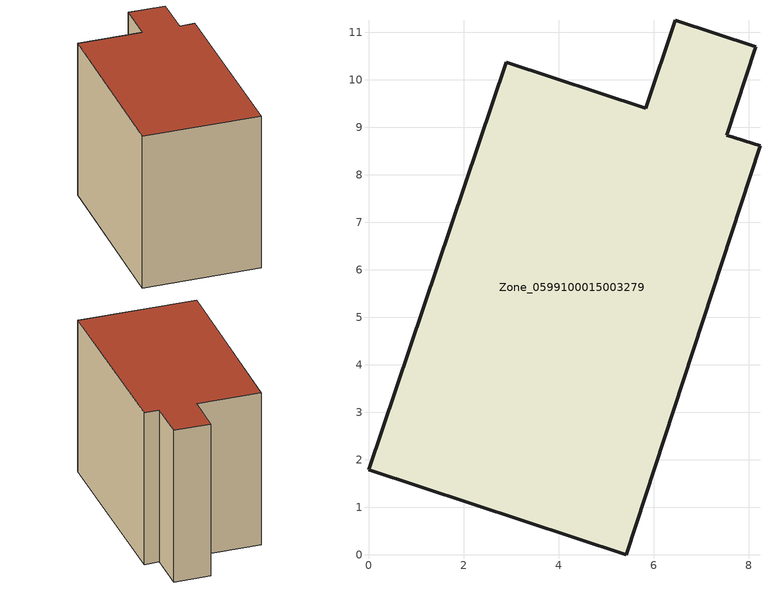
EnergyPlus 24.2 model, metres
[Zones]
Zone_0599100015003279
 floor ground (C_G): 5.43,0 0,1.8 2.9,10.38 5.84,9.4 6.46,11.26 8.15,10.7 7.54,8.84 8.24,8.61 z0.86
 wall outside (C_F): 7.54,8.84 8.15,10.7 6.46,11.26 5.84,9.4 2.9,10.38 0,1.8 5.43,0 8.24,8.61 7.54,8.84 z0.86:8.78
 roof outside (C_R): 5.43,0 8.24,8.61 7.54,8.84 8.15,10.7 6.46,11.26 5.84,9.4 2.9,10.38 0,1.8 z8.78
[BUILDING]
Pand.0599100015003279: North Axis=0; Terrain=City; Loads Convergence Tolerance Value=0.04; Temperature Convergence Tolerance Value=0.4; Solar Distribution=FullExterior; Maximum Number of Warmup Days=25; Minimum Number of Warmup Days=1
[Site:Location]
Rotterdam.The.Hague.AP_ZH_NLD Design_Conditions: Latitude=51.96; Longitude=4.45; Time Zone=1; Elevation=-4.5
[SITE:GROUNDTEMPERATURE:BUILDINGSURFACE]
18, 18, 18, 18, 18, 18, 18, 18, 18, 18, 18, 18
[MATERIAL] Thermal Absorptance=0.9; Solar Absorptance=0.7; Visible Absorptance=0.7
Name | Roughness | Thickness | Conductivity | Density | Specific Heat
G.TI.1965-1974 | MediumSmooth | 0.15 | 0.882353 | 540 | 1210
F.TI.1965-1974 | Rough | 0.3 | 0.697674 | 1920 | 840
R.TI.1965-1974 | MediumRough | 0.2 | 0.232558 | 1500 | 1000
[CONSTRUCTION]
C_G: G.TI.1965-1974
C_F: F.TI.1965-1974
C_R: R.TI.1965-1974
[ZONE]
Zone_0599100015003279: Type=1; Multiplier=1; Ceiling Height=Autocalculate; Volume=Autocalculate; Floor Area=autocalculate; Part of Total Floor Area=Yes
[ZONEINFILTRATION:DESIGNFLOWRATE]
Infil_Zone_0599100015003279: Zone or ZoneList or Space or SpaceList=Zone_0599100015003279; Schedule=AlwaysOn; Design Flow Rate Calculation Method=Flow/Area; Flow Rate per Floor Area=0.003; Constant Term Coefficient=1; Temperature Term Coefficient=0; Velocity Term Coefficient=0; Velocity Squared Term Coefficient=0
[HVACTEMPLATE:ZONE:IDEALLOADSAIRSYSTEM]
Zone_0599100015003279: Maximum Heating Supply Air Temperature=50; Minimum Cooling Supply Air Temperature=13; Maximum Heating Supply Air Humidity Ratio=0.0156; Minimum Cooling Supply Air Humidity Ratio=0.0077; Heating Limit=NoLimit; Cooling Limit=NoLimit; Dehumidification Control Type=ConstantSensibleHeatRatio; Cooling Sensible Heat Ratio=0.7; Dehumidification Setpoint=60; Humidification Control Type=None; Humidification Setpoint=30; Outdoor Air Method=None; Outdoor Air Flow Rate per Person=0.00944; Outdoor Air Flow Rate per Zone Floor Area=0; Outdoor Air Flow Rate per Zone=0; Demand Controlled Ventilation Type=None; Outdoor Air Economizer Type=NoEconomizer; Heat Recovery Type=None; Sensible Heat Recovery Effectiveness=0.7; Latent Heat Recovery Effectiveness=0.65
[ZONECONTROL:THERMOSTAT]
ThermostatControl_Zone_0599100015003279: Zone or ZoneList=Zone_0599100015003279; Control Type Schedule=DualSetpointControlType; Control 1=Thermostat_Zone_0599100015003279; Temperature Difference Between Cutout And Setpoint=0
[THERMOSTATSETPOINT:DUALSETPOINT]
Thermostat_Zone_0599100015003279: Heating Setpoint Temperature Schedule=HeatingSetpoint_Zone_0599100015003279; Cooling Setpoint Temperature Schedule=CoolingSetpoint_Zone_0599100015003279
[SCHEDULE:COMPACT]
HeatingSetpoint_Zone_0599100015003279: Through: 12/31, For: AllDays, Until: 24:00, 21
CoolingSetpoint_Zone_0599100015003279: Through: 12/31, For: AllDays, Until: 24:00, 24
DualSetpointControlType: Through: 12/31, For: AllDays, Until: 24:00, 4
AlwaysOn: Through: 12/31, For: AllDays, Until: 24:00, 1
